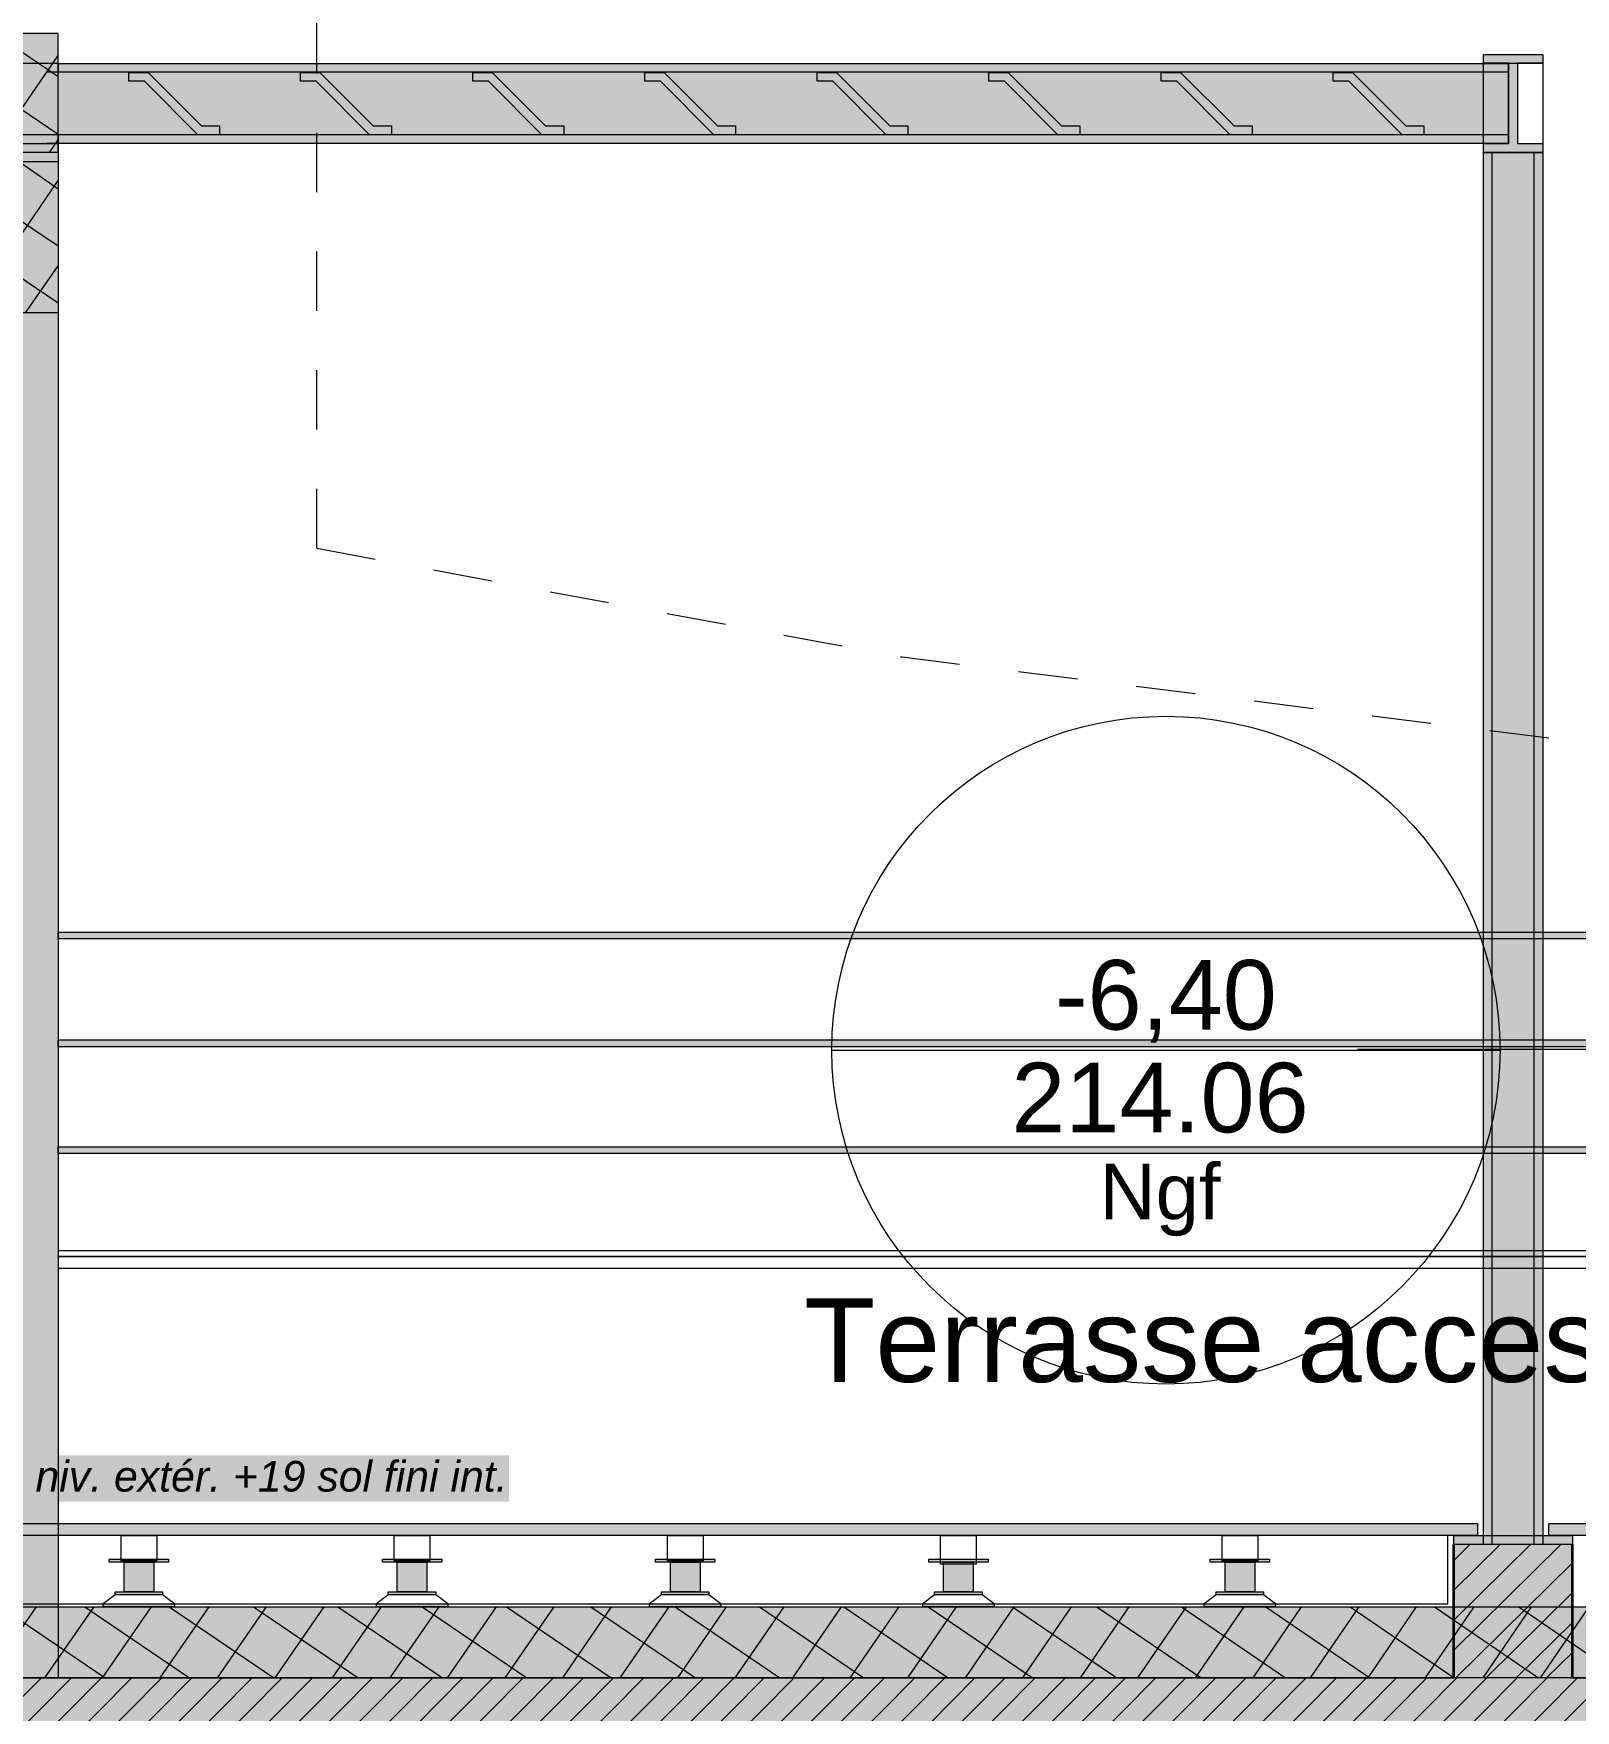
# Model space of a CAD drawing. Header units: metres. Extents: x 1838950 to 1842843, y 5171318 to 5174224.
# Drawn here: x 1841012.873 to 1841015.47, y 5171434.847 to 5171437.672 of the extents above; entities that cross this region are included whole.
import ezdxf

# ---------------------------------------------------------------- set-up
doc = ezdxf.new("R2010")
doc.units = ezdxf.units.M
doc.header["$LTSCALE"] = 0.0254
doc.linetypes.add('VW-01', pattern=[0.41656, 0.20828, -0.20828])
doc.linetypes.add('VW-02', pattern=[0.69435, 0.48607, -0.20828])
for name, color, linetype, lineweight in [('00 CHAZAL INVISIBLE ARCHI', 7, 'Continuous', 5), ('B BATI-murs', 7, 'Continuous', 35), ('B GÈnÈral_Hatch', 7, 'Continuous', 5), ('B Général', 7, 'Continuous', 5), ('C ANNOTATIONS-niveaux', 7, 'Continuous', 5), ('C ANNOTATIONS-prestations', 7, 'Continuous', 5), ('C ANNOTATIONS-prestations_Hatch', 7, 'Continuous', 5), ('C ANNOTATIONS-texte', 7, 'Continuous', 5), ('GÈnÈral_Hatch', 7, 'Continuous', 5), ('Général', 7, 'Continuous', 5)]:
    doc.layers.add(name, color=color, linetype=linetype, lineweight=lineweight)
doc.styles.add('Arial', font='arial.ttf')
doc.styles.add('Arial (italic)', font='')
doc.styles.get('Arial (italic)').set_extended_font_data('Arial', italic=True)
pattern_1 = [(145.7235947438835, (388.1691140702418, 220.8695760480229), (-0.04505486471661582, -0.06610642302656715), []), (-124.2764052561165, (388.1691140702418, 220.8695760480229), (-0.06610642302656715, 0.04505486471661577), [])]
pattern_2 = [(45, (0, 0), (0.02425347222222122, -0.02645833333333338), [])]

# ---------------------------------------------------------------- blocks, each defined once
blk = doc.blocks.new('Alti BAT B TERRASSE R-2-4')
at = {"layer": 'C ANNOTATIONS-niveaux', "color": 7, "linetype": 'Continuous', "lineweight": 5}
blk.add_line((-0.5525000000055846, -0.001587500055156284), (0.5724999999944155, -0.00158749994284608), dxfattribs=at)
blk.add_circle((0.009999999994415474, -0.00158749999900499), 0.5624999999999999, dxfattribs=at)
at = {"layer": 'C ANNOTATIONS-niveaux', "color": 7, "attachment_point": 2, "rotation": 5.719209817114066e-09, "line_spacing_factor": 0.9010090477581785, "style": 'Arial'}
for s, insert, char_height in [('-6,40', (0.009999999979259395, 0.1502470032364786), 0.1172221926294192), ('214.06', (2.246731216183623e-12, -0.02279049676452102), 0.1172221926294192), ('Ngf', (1.922970960058272e-11, -0.1929279529671725), 0.09377775410353535)]:
    blk.add_mtext(s, dxfattribs=dict(at, insert=insert, char_height=char_height))
blk = doc.blocks.new('PF 208 Coupe-5')
at = {"layer": 'B GÈnÈral_Hatch', "linetype": 'Continuous', "lineweight": 0, "true_color": 0xffffff}
for points in [[(-1.167011414587666, 0.1699720030207545), (-0.8970114145523339, 0.1699720030205848), (-0.8970114145523339, 0.07997200302058488), (-1.067011414587666, 0.07997200302075454), (-1.067011414587666, 0.08997200305436946), (-1.167011414587666, 0.08997200305436945), (-1.167011414587666, 0.1699720030207545)], [(-1.151972003113283, 0.1699720031568896), (1.402984456645837, 0.1699720030701835), (1.402984456645837, -0.05002799692981654), (1.302984456645837, -0.1100279969298165), (1.262972003063728, -0.1100279969298165), (1.262972003052514, -0.1100279969298165), (-1.151972003113283, -0.1100279969303256), (-1.151972003113283, 0.1699720031568896)], [(-1.167011414587666, -0.07002799694563054), (-1.067011414587666, -0.07002799694563054), (-1.067011414587666, 0.08997200305436945), (-1.167011414587666, 0.08997200305436945), (-1.167011414587666, -0.07002799694563054)], [(1.402984456645837, -0.1100279969145822), (1.402984456645837, -0.01002799691458222), (1.402984456645837, -0.01002799691458222), (1.402984456645837, -0.01002799691458222), (1.182984456645837, -0.07002799691458222), (1.182984456645837, -0.1100279969145822), (1.402984456645837, -0.1100279969145822)], [(-1.167011414587666, -0.1500279969145822), (-1.167011414587666, -0.07002799691458222), (-1.107011414587666, -0.07002799691458222), (-1.107011414587666, -0.1500279969145822), (-1.167011414587666, -0.1500279969145822)], [(1.122984456645837, -0.1960279969303256), (1.122984456645837, -0.110027996929844), (1.137984456645837, -0.110027996929844), (1.144776549241985, -0.07002799693032558), (1.182984456645837, -0.07002799693032558), (1.182984456645837, -0.1960279969303256), (1.122984456645837, -0.1960279969303256)], [(-0.9880279969362719, -0.1100279969303256), (-0.9186845153955917, -0.1100279969303256), (-0.9186845153955917, -0.1700269425973637), (-0.9880279969362719, -0.1700269425973637), (-0.9880279969362719, -0.1100279969303256)], [(-0.8842991670755849, -0.1510279969303255), (-0.8842991670755849, -0.1260279969303255), (-0.9530698637155994, -0.1260279969303255), (-0.9530698637155994, -0.1960279969303255), (-0.8842991670755849, -0.1960279969303255), (-0.8842991670755849, -0.1710279969303256), (-0.904045315661858, -0.1710279969303256), (-0.904045315661858, -0.1510279969303255), (-0.8842991670755849, -0.1510279969303255)], [(1.088599108325829, -0.1510279969303255), (1.088599108325829, -0.1260279969303255), (1.157369804965844, -0.1260279969303255), (1.157369804965844, -0.1960279969303255), (1.088599108325829, -0.1960279969303255), (1.088599108325829, -0.1710279969303256), (1.108345256912103, -0.1710279969303256), (1.108345256912103, -0.1510279969303255), (1.088599108325829, -0.1510279969303255)], [(-1.167011414587666, -0.1700279969037847), (-1.167011414587666, -0.1500279968835339), (-1.107011414587666, -0.1500279968835339), (-1.107011414587666, -0.1700279969037847), (-1.167011414587666, -0.1700279969037847)]]:
    blk.add_hatch(color=7, dxfattribs=at).paths.add_polyline_path(points)
at = {"layer": 'B GÈnÈral_Hatch', "linetype": 'Continuous', "lineweight": 5, "true_color": 0x808080}
h = blk.add_hatch(dxfattribs=at)
h.set_pattern_fill('02_ISOLANT', color=8, style=0, pattern_type=2)
h.set_pattern_definition(pattern_1)
h.paths.add_polyline_path([(-1.167011414587666, 0.1699720030207545), (-0.8970114145523339, 0.1699720030205848), (-0.8970114145523339, 0.07997200302058487), (-1.067011414587666, 0.07997200302075454), (-1.067011414587666, 0.08997200305436946), (-1.167011414587666, 0.08997200305436945)])
at = {"layer": 'B GÈnÈral_Hatch', "linetype": 'Continuous', "lineweight": 5}
h = blk.add_hatch(dxfattribs=at)
h.set_pattern_fill('50_BETON', style=0, pattern_type=2)
h.set_pattern_definition(pattern_2)
h.paths.add_polyline_path([(-1.167011414587666, -0.07002799694563054), (-1.067011414587666, -0.07002799694563054), (-1.067011414587666, 0.08997200305436945), (-1.167011414587666, 0.08997200305436945)])
at = {"layer": 'B Général', "linetype": 'Continuous', "lineweight": 0}
blk.add_hatch(color=7, dxfattribs=at).paths.add_polyline_path([(-0.8970114145523339, 0.08997200305419979), (-0.8980114145523339, 0.08997200305419979), (-0.8980114145523339, 0.0759720030541998), (-1.066011414587666, 0.07597200305436946), (-1.066011414587666, 0.09097200305436945), (-1.167011414587666, 0.09097200305436945), (-1.167011414587666, 0.08997200305436945), (-1.067011414587666, 0.08997200305436946), (-1.067011414587666, 0.07497200305436946), (-0.8970114145523339, 0.07497200305419979)])
at = {"layer": 'B Général', "linetype": 'Continuous', "lineweight": 5}
h = blk.add_hatch(dxfattribs=at)
h.set_pattern_fill('50_BETON', style=0, pattern_type=2)
h.set_pattern_definition(pattern_2)
h.paths.add_polyline_path([(1.402984456645837, -0.1100279969145822), (1.402984456645837, -0.01002799691458222), (1.182984456645837, -0.07002799691458222), (1.182984456645837, -0.1100279969145822)])
at = {"layer": 'B Général', "linetype": 'Continuous', "lineweight": 5, "true_color": 0x808080}
h = blk.add_hatch(dxfattribs=at)
h.set_pattern_fill('02_ISOLANT', color=8, style=0, pattern_type=2)
h.set_pattern_definition(pattern_1)
h.paths.add_polyline_path([(-1.167011414587666, -0.1500279969145822), (-1.167011414587666, -0.07002799691458222), (-1.107011414587666, -0.07002799691458222), (-1.107011414587666, -0.1500279969145822)])
at = {"layer": 'B Général', "linetype": 'Continuous', "lineweight": 0, "true_color": 0xeeeeee}
for points in [[(-0.9040453156618578, -0.1510279969303256), (1.123345256912103, -0.1510279969303256), (1.123345256912103, -0.1560279969303256), (-0.9040453156618578, -0.1560279969303256)], [(-0.9040453156618578, -0.1710279969303256), (1.123345256912103, -0.1710279969303256), (1.123345256912103, -0.1660279969303256), (-0.9040453156618578, -0.1660279969303256)]]:
    blk.add_hatch(color=7, dxfattribs=at).paths.add_polyline_path(points)
at = {"layer": 'GÈnÈral_Hatch', "linetype": 'Continuous', "lineweight": 0, "true_color": 0xffffff}
blk.add_hatch(color=7, dxfattribs=at).paths.add_polyline_path([(1.182984456645837, -0.1100279969145822), (1.402984456645837, -0.1100279969145822), (1.402984456645837, -0.1760279969303256), (1.182984456645837, -0.1760279969303256), (1.182984456645837, -0.1100279969145822)])
at = {"layer": 'Général', "linetype": 'Continuous', "lineweight": 5, "true_color": 0x808080}
h = blk.add_hatch(dxfattribs=at)
h.set_pattern_fill('02_ISOLANT', color=8, style=0, pattern_type=2)
h.set_pattern_definition(pattern_1)
h.paths.add_polyline_path([(1.182984456645837, -0.1100279969145822), (1.402984456645837, -0.1100279969145822), (1.402984456645837, -0.1760279969303256), (1.182984456645837, -0.1760279969303256)])
at = {"layer": 'B Général', "color": 7, "linetype": 'VW-02', "lineweight": 5}
for p, q in [((-0.994511414587666, -0.01752694259664257), (-0.974511414587666, -0.01752694259664257)), ((-0.984511414587666, -0.00752694259664257), (-0.984511414587666, -0.02752694259664257))]:
    blk.add_line(p, q, dxfattribs=at)
at = {"layer": 'B Général', "color": 7, "linetype": 'Continuous', "lineweight": 5}
for p, q in [((-1.107011414587666, -0.0700279969084704), (-1.107011414587666, -0.1700279968997102)), ((0.9263573461385267, -0.1100279969303256), (-1.018684515395592, -0.1100279969303256)), ((-0.9854702825789436, -0.09491796550125667), (-0.6185189920345738, -0.09491796550125667))]:
    blk.add_line(p, q, dxfattribs=at)
at = {"layer": 'B Général', "color": 251, "linetype": 'Continuous', "lineweight": 5, "true_color": 0x5b5b5b}
for p, q in [((-0.9020114145708449, -0.09002694259664258), (0.9919720031085856, -0.0900269448551376)), ((-0.902011414587666, -0.1000269425966426), (0.9919720030917645, -0.1000269448551376))]:
    blk.add_line(p, q, dxfattribs=at)
at = {"layer": 'B Général', "color": 7, "linetype": 'Continuous', "lineweight": 5, "flags": 128}
for points in [[(-1.167011414587666, 0.1699720030207545), (-0.8970114145523339, 0.1699720030205848), (-0.8970114145523339, 0.07997200302058487), (-1.067011414587666, 0.07997200302075454), (-1.067011414587666, 0.08997200305436946), (-1.167011414587666, 0.08997200305436945)], [(-1.167011414587666, -0.07002799694563054), (-1.067011414587666, -0.07002799694563054), (-1.067011414587666, 0.08997200305436945), (-1.167011414587666, 0.08997200305436945)]]:
    blk.add_lwpolyline(points, dxfattribs=at)
for points in [[(-1.151972003113283, 0.1699720031568895), (1.402984456645837, 0.1699720030701835), (1.402984456645837, -0.05002799692981654), (1.302984456645837, -0.1100279969298165), (1.262972003063728, -0.1100279969298165), (1.262972003052514, -0.1100279969298165), (-1.151972003113283, -0.1100279969303256)], [(-0.8970114145523339, 0.08997200305419979), (-0.8980114145523339, 0.08997200305419979), (-0.8980114145523339, 0.0759720030541998), (-1.066011414587666, 0.07597200305436946), (-1.066011414587666, 0.09097200305436945), (-1.167011414587666, 0.09097200305436945), (-1.167011414587666, 0.08997200305436945), (-1.067011414587666, 0.08997200305436946), (-1.067011414587666, 0.07497200305436946), (-0.8970114145523339, 0.07497200305419979), (-0.8970114145523339, 0.08997200305419979)], [(-1.067011414587666, -0.1000269425966426), (-1.067011414587666, 0.06997305740335742), (-0.897011414587666, 0.06997305740335742), (-0.897011414587666, -0.1000269425966426)], [(1.402984456645837, -0.1100279969145822), (1.402984456645837, -0.01002799691458222), (1.402984456645837, -0.01002799691458222), (1.402984456645837, -0.01002799691458222), (1.182984456645837, -0.07002799691458222), (1.182984456645837, -0.1100279969145822)], [(-1.167011414587666, -0.1500279969145822), (-1.167011414587666, -0.07002799691458222), (-1.107011414587666, -0.07002799691458222), (-1.107011414587666, -0.1500279969145822)], [(-1.107011414587666, -0.1100279969145822), (-1.107011414587666, -0.07002799694563054), (-1.067011414587666, -0.07002799694563054), (-1.067011414587666, -0.1100279969145822)], [(-0.9530698637155992, -0.1260279969303256), (1.166469804965844, -0.1260279969303256), (1.166469804965844, -0.1960279969303256), (-0.9530698637155992, -0.1960279969303256)], [(-1.167011414587666, -0.1700279969037847), (-1.167011414587666, -0.1500279968835339), (-1.107011414587666, -0.1500279968835339), (-1.107011414587666, -0.1700279969037847)]]:
    blk.add_lwpolyline(points, close=True, dxfattribs=at)
at = {"layer": 'B Général', "lineweight": 5, "flags": 128}
for points in [[(1.122984456645837, -0.1960279969303256), (1.122984456645837, -0.110027996929844), (1.137984456645837, -0.110027996929844), (1.144776549241985, -0.07002799693032558), (1.182984456645837, -0.07002799693032558), (1.182984456645837, -0.1960279969303256)], [(-0.9880279969362719, -0.1100279969303256), (-0.9186845153955919, -0.1100279969303256), (-0.9186845153955919, -0.1700269425973637), (-0.9880279969362719, -0.1700269425973637)], [(-0.8842991670755846, -0.1510279969303256), (-0.8842991670755846, -0.1260279969303256), (-0.9530698637155992, -0.1260279969303256), (-0.9530698637155992, -0.1960279969303256), (-0.8842991670755846, -0.1960279969303256), (-0.8842991670755846, -0.1710279969303256), (-0.9040453156618578, -0.1710279969303256), (-0.9040453156618578, -0.1510279969303256)], [(1.08859910832583, -0.1510279969303256), (1.08859910832583, -0.1260279969303256), (1.157369804965844, -0.1260279969303256), (1.157369804965844, -0.1960279969303256), (1.08859910832583, -0.1960279969303256), (1.08859910832583, -0.1710279969303256), (1.108345256912103, -0.1710279969303256), (1.108345256912103, -0.1510279969303256)], [(-0.9040453156618578, -0.1510279969303256), (1.123345256912103, -0.1510279969303256), (1.123345256912103, -0.1560279969303256), (-0.9040453156618578, -0.1560279969303256)], [(-0.9040453156618578, -0.1710279969303256), (1.123345256912103, -0.1710279969303256), (1.123345256912103, -0.1660279969303256), (-0.9040453156618578, -0.1660279969303256)]]:
    blk.add_lwpolyline(points, close=True, dxfattribs=at)
at = {"layer": 'B Général', "linetype": 'Continuous', "lineweight": 5, "flags": 128}
blk.add_lwpolyline([(-0.9019720031993266, -0.1700269426102832), (-1.107011414587666, -0.1700269425865472), (-1.107011414501622, -0.1100279969145822), (-0.9019720031132828, -0.1100279969383182)], close=True, dxfattribs=at)
at = {"layer": 'B Général', "linetype": 'Continuous', "lineweight": 5}
blk.add_open_spline([(-1.052290049920852, -0.05587076405145497), (-1.042015801995396, -0.0738838500302383), (-1.006207196599994, -0.09480918222059231), (-0.9647333685578935, -0.09502674878192097), (-0.9287071965999938, -0.0744782529298622), (-0.9077818644088058, -0.03866964753360371), (-0.9075642978463082, 0.002804180508829646), (-0.9281127936971985, 0.03883035246641679), (-0.9639213990926231, 0.05975568465676059), (-1.00539522713468, 0.059973251218079), (-1.041421399092601, 0.03942475536602018), (-1.062346731283832, 0.003616149969761707), (-1.062564297846308, -0.03785767807267165), (-1.052290049920852, -0.05587076405145497)], degree=2, dxfattribs=at)
at = {"layer": 'B Général', "color": 7, "linetype": 'Continuous', "lineweight": 5}
blk.add_solid([(-0.6685159402767613, -0.08152132359574188), (-0.6185189920345738, -0.09491796550125667), (-0.6685159402767613, -0.1083146074067715)], dxfattribs=at)
at = {"layer": 'Général', "color": 7, "linetype": 'Continuous', "lineweight": 5}
for p, q in [((1.181905651439199, -0.05473173811149429), (1.181905651439199, -0.0502317381114943)), ((1.182984456645837, -0.1760279969303256), (1.402984456645837, -0.1760279969303256)), ((1.182984456645837, -0.1960279969303256), (1.402984456645837, -0.1960279969303256))]:
    blk.add_line(p, q, dxfattribs=at)
at = {"layer": 'Général', "color": 7, "linetype": 'Continuous', "lineweight": 5, "flags": 128}
for points in [[(1.163415036892481, -0.07002799692959066), (1.166905651439199, -0.0502317381114943), (1.181905651439199, -0.0502317381114943), (1.178155651439199, -0.0502317381114943)], [(1.167984456645837, -0.07002799693032558), (1.170681599779497, -0.05473173811149431), (1.181905651439199, -0.05473173811149429)]]:
    blk.add_lwpolyline(points, dxfattribs=at)
blk.add_lwpolyline([(1.182984456645837, -0.1100279969145822), (1.402984456645837, -0.1100279969145822), (1.402984456645837, -0.1760279969303256), (1.182984456645837, -0.1760279969303256)], close=True, dxfattribs=at)
blk = doc.blocks.new('Groupe-383-1-4')
at = {"layer": 'B BATI-murs', "linetype": 'Continuous', "lineweight": 0}
for points in [[(110.0598591149485, -56.90368397155749), (110.1598591149485, -56.90368397155749), (110.1598591149485, -56.90868397155749), (110.0598591149485, -56.90868397155749)], [(110.0848591149485, -56.90868397155749), (110.1348591149485, -56.90868397155749), (110.1348591149485, -56.95868397155749), (110.0848591149485, -56.95868397155749)], [(110.0498591149485, -56.97868397155749), (110.1698591149485, -56.97868397155749), (110.1698591149485, -56.98368397155749), (110.0498591149485, -56.98368397155749)], [(110.0698591149485, -56.95868397155749), (110.1498591149485, -56.95868397155749), (110.1498591149485, -56.96368397155749), (110.0698591149485, -56.96368397155749)]]:
    blk.add_hatch(color=7, dxfattribs=at).paths.add_polyline_path(points)
at = {"layer": 'B BATI-murs', "color": 7, "linetype": 'Continuous', "lineweight": 13}
for p, q in [((110.0698591149485, -56.96368397155749), (110.0498591149485, -56.97868397155749)), ((110.1698591149485, -56.97868397155749), (110.1498591149485, -56.96368397155749))]:
    blk.add_line(p, q, dxfattribs=at)
at = {"layer": 'B BATI-murs', "color": 7, "linetype": 'Continuous', "lineweight": 13, "flags": 128}
for points in [[(110.0598591149485, -56.90368397155749), (110.1598591149485, -56.90368397155749), (110.1598591149485, -56.90868397155749), (110.0598591149485, -56.90868397155749)], [(110.0848591149485, -56.90868397155749), (110.1348591149485, -56.90868397155749), (110.1348591149485, -56.95868397155749), (110.0848591149485, -56.95868397155749)], [(110.0498591149485, -56.97868397155749), (110.1698591149485, -56.97868397155749), (110.1698591149485, -56.98368397155749), (110.0498591149485, -56.98368397155749)], [(110.0698591149485, -56.95868397155749), (110.1498591149485, -56.95868397155749), (110.1498591149485, -56.96368397155749), (110.0698591149485, -56.96368397155749)]]:
    blk.add_lwpolyline(points, close=True, dxfattribs=at)
blk = doc.blocks.new('Groupe-384-1-4')
at = {"layer": 'B BATI-murs', "linetype": 'Continuous', "lineweight": 0}
for points in [[(108.6798591149485, -56.90368397155749), (108.7798591149485, -56.90368397155749), (108.7798591149485, -56.90868397155749), (108.6798591149485, -56.90868397155749)], [(108.7048591149485, -56.90868397155749), (108.7548591149485, -56.90868397155749), (108.7548591149485, -56.95868397155749), (108.7048591149485, -56.95868397155749)], [(108.6698591149485, -56.97868397155749), (108.7898591149485, -56.97868397155749), (108.7898591149485, -56.98368397155749), (108.6698591149485, -56.98368397155749)], [(108.6898591149485, -56.95868397155749), (108.7698591149485, -56.95868397155749), (108.7698591149485, -56.96368397155749), (108.6898591149485, -56.96368397155749)]]:
    blk.add_hatch(color=7, dxfattribs=at).paths.add_polyline_path(points)
at = {"layer": 'B BATI-murs', "color": 7, "linetype": 'Continuous', "lineweight": 13}
for p, q in [((108.6898591149485, -56.96368397155749), (108.6698591149485, -56.97868397155749)), ((108.7898591149485, -56.97868397155749), (108.7698591149485, -56.96368397155749))]:
    blk.add_line(p, q, dxfattribs=at)
at = {"layer": 'B BATI-murs', "color": 7, "linetype": 'Continuous', "lineweight": 13, "flags": 128}
for points in [[(108.6798591149485, -56.90368397155749), (108.7798591149485, -56.90368397155749), (108.7798591149485, -56.90868397155749), (108.6798591149485, -56.90868397155749)], [(108.7048591149485, -56.90868397155749), (108.7548591149485, -56.90868397155749), (108.7548591149485, -56.95868397155749), (108.7048591149485, -56.95868397155749)], [(108.6698591149485, -56.97868397155749), (108.7898591149485, -56.97868397155749), (108.7898591149485, -56.98368397155749), (108.6698591149485, -56.98368397155749)], [(108.6898591149485, -56.95868397155749), (108.7698591149485, -56.95868397155749), (108.7698591149485, -56.96368397155749), (108.6898591149485, -56.96368397155749)]]:
    blk.add_lwpolyline(points, close=True, dxfattribs=at)
blk = doc.blocks.new('Groupe-385-1-4')
at = {"layer": 'B BATI-murs', "linetype": 'Continuous', "lineweight": 0}
for points in [[(109.1398591149485, -56.90368397155749), (109.2398591149485, -56.90368397155749), (109.2398591149485, -56.90868397155749), (109.1398591149485, -56.90868397155749)], [(109.1648591149485, -56.90868397155749), (109.2148591149485, -56.90868397155749), (109.2148591149485, -56.95868397155749), (109.1648591149485, -56.95868397155749)], [(109.1298591149485, -56.97868397155749), (109.2498591149484, -56.97868397155749), (109.2498591149484, -56.98368397155749), (109.1298591149485, -56.98368397155749)], [(109.1498591149485, -56.95868397155749), (109.2298591149485, -56.95868397155749), (109.2298591149485, -56.96368397155749), (109.1498591149485, -56.96368397155749)]]:
    blk.add_hatch(color=7, dxfattribs=at).paths.add_polyline_path(points)
at = {"layer": 'B BATI-murs', "color": 7, "linetype": 'Continuous', "lineweight": 13}
for p, q in [((109.1498591149485, -56.96368397155749), (109.1298591149485, -56.97868397155749)), ((109.2498591149484, -56.97868397155749), (109.2298591149485, -56.96368397155749))]:
    blk.add_line(p, q, dxfattribs=at)
at = {"layer": 'B BATI-murs', "color": 7, "linetype": 'Continuous', "lineweight": 13, "flags": 128}
for points in [[(109.1398591149485, -56.90368397155749), (109.2398591149485, -56.90368397155749), (109.2398591149485, -56.90868397155749), (109.1398591149485, -56.90868397155749)], [(109.1648591149485, -56.90868397155749), (109.2148591149485, -56.90868397155749), (109.2148591149485, -56.95868397155749), (109.1648591149485, -56.95868397155749)], [(109.1298591149485, -56.97868397155749), (109.2498591149484, -56.97868397155749), (109.2498591149484, -56.98368397155749), (109.1298591149485, -56.98368397155749)], [(109.1498591149485, -56.95868397155749), (109.2298591149485, -56.95868397155749), (109.2298591149485, -56.96368397155749), (109.1498591149485, -56.96368397155749)]]:
    blk.add_lwpolyline(points, close=True, dxfattribs=at)
blk = doc.blocks.new('Groupe-386-1-4')
at = {"layer": 'B BATI-murs', "linetype": 'Continuous', "lineweight": 0}
for points in [[(109.5998591149485, -56.90368397155749), (109.6998591149485, -56.90368397155749), (109.6998591149485, -56.90868397155749), (109.5998591149485, -56.90868397155749)], [(109.6248591149484, -56.90868397155749), (109.6748591149485, -56.90868397155749), (109.6748591149485, -56.95868397155749), (109.6248591149484, -56.95868397155749)], [(109.5898591149485, -56.97868397155749), (109.7098591149485, -56.97868397155749), (109.7098591149485, -56.98368397155749), (109.5898591149485, -56.98368397155749)], [(109.6098591149485, -56.95868397155749), (109.6898591149485, -56.95868397155749), (109.6898591149485, -56.96368397155749), (109.6098591149485, -56.96368397155749)]]:
    blk.add_hatch(color=7, dxfattribs=at).paths.add_polyline_path(points)
at = {"layer": 'B BATI-murs', "color": 7, "linetype": 'Continuous', "lineweight": 13}
for p, q in [((109.6098591149485, -56.96368397155749), (109.5898591149485, -56.97868397155749)), ((109.7098591149485, -56.97868397155749), (109.6898591149485, -56.96368397155749))]:
    blk.add_line(p, q, dxfattribs=at)
at = {"layer": 'B BATI-murs', "color": 7, "linetype": 'Continuous', "lineweight": 13, "flags": 128}
for points in [[(109.5998591149485, -56.90368397155749), (109.6998591149485, -56.90368397155749), (109.6998591149485, -56.90868397155749), (109.5998591149485, -56.90868397155749)], [(109.6248591149484, -56.90868397155749), (109.6748591149485, -56.90868397155749), (109.6748591149485, -56.95868397155749), (109.6248591149484, -56.95868397155749)], [(109.5898591149485, -56.97868397155749), (109.7098591149485, -56.97868397155749), (109.7098591149485, -56.98368397155749), (109.5898591149485, -56.98368397155749)], [(109.6098591149485, -56.95868397155749), (109.6898591149485, -56.95868397155749), (109.6898591149485, -56.96368397155749), (109.6098591149485, -56.96368397155749)]]:
    blk.add_lwpolyline(points, close=True, dxfattribs=at)
blk = doc.blocks.new('Groupe-388-1-4')
at = {"layer": 'B BATI-murs', "linetype": 'Continuous', "lineweight": 0}
for points in [[(110.5338642534882, -56.90368397155749), (110.6338642534883, -56.90368397155749), (110.6338642534883, -56.90868397155749), (110.5338642534882, -56.90868397155749)], [(110.5588642534883, -56.90868397155749), (110.6088642534882, -56.90868397155749), (110.6088642534882, -56.95868397155749), (110.5588642534883, -56.95868397155749)], [(110.5238642534883, -56.97868397155749), (110.6438642534882, -56.97868397155749), (110.6438642534882, -56.98368397155749), (110.5238642534883, -56.98368397155749)], [(110.5438642534883, -56.95868397155749), (110.6238642534883, -56.95868397155749), (110.6238642534883, -56.96368397155749), (110.5438642534883, -56.96368397155749)]]:
    blk.add_hatch(color=7, dxfattribs=at).paths.add_polyline_path(points)
at = {"layer": 'B BATI-murs', "color": 7, "linetype": 'Continuous', "lineweight": 13}
for p, q in [((110.5438642534883, -56.96368397155749), (110.5238642534883, -56.97868397155749)), ((110.6438642534882, -56.97868397155749), (110.6238642534883, -56.96368397155749))]:
    blk.add_line(p, q, dxfattribs=at)
at = {"layer": 'B BATI-murs', "color": 7, "linetype": 'Continuous', "lineweight": 13, "flags": 128}
for points in [[(110.5338642534882, -56.90368397155749), (110.6338642534883, -56.90368397155749), (110.6338642534883, -56.90868397155749), (110.5338642534882, -56.90868397155749)], [(110.5588642534883, -56.90868397155749), (110.6088642534882, -56.90868397155749), (110.6088642534882, -56.95868397155749), (110.5588642534883, -56.95868397155749)], [(110.5238642534883, -56.97868397155749), (110.6438642534882, -56.97868397155749), (110.6438642534882, -56.98368397155749), (110.5238642534883, -56.98368397155749)], [(110.5438642534883, -56.95868397155749), (110.6238642534883, -56.95868397155749), (110.6238642534883, -56.96368397155749), (110.5438642534883, -56.96368397155749)]]:
    blk.add_lwpolyline(points, close=True, dxfattribs=at)
blk = doc.blocks.new('Groupe-393-1-4')
at = {"layer": 'B GÈnÈral_Hatch', "linetype": 'Continuous', "lineweight": 0, "true_color": 0xffffff}
blk.add_hatch(color=7, dxfattribs=at).paths.add_polyline_path([(108.3797588834843, -56.98368290739392), (113.6438766641476, -56.98368290739392), (113.6438766641476, -57.10368290739393), (108.3797588834843, -57.10368290739393), (108.3797588834843, -56.98368290739392)])
at = {"layer": 'B Général', "linetype": 'Continuous', "lineweight": 5, "true_color": 0x808080}
h = blk.add_hatch(dxfattribs=at)
h.set_pattern_fill('02_ISOLANT', color=8, style=0, pattern_type=2)
h.set_pattern_definition(pattern_1)
h.paths.add_polyline_path([(108.3797588834843, -56.98368290739394), (113.6438766641476, -56.98368290739394), (113.6438766641476, -57.10368290739395), (108.3797588834843, -57.10368290739395)])
at = {"layer": 'C ANNOTATIONS-prestations_Hatch', "linetype": 'Continuous', "lineweight": 0, "true_color": 0xffffff}
blk.add_hatch(color=7, dxfattribs=at).paths.add_polyline_path([(108.555860660867, -56.8063964918976), (109.3528781859041, -56.8063964918976), (109.3528781859041, -56.72878538078649), (108.555860660867, -56.72878538078649), (108.555860660867, -56.8063964918976)])
at = {"layer": 'GÈnÈral_Hatch', "linetype": 'Continuous', "lineweight": 0, "true_color": 0xffffff}
for points in [[(108.3736449254536, -56.84368703616044), (110.9838486666353, -56.84368703616044), (110.9838486666353, -56.86368703616044), (108.3736449254536, -56.86368703616044), (108.3736449254536, -56.84368703616044)], [(111.1038590371227, -56.84368703616042), (113.6103590371227, -56.84368703616042), (113.6103590371227, -56.86368703616044), (111.1038590371227, -56.86368703616044), (111.1038590371227, -56.84368703616042)]]:
    blk.add_hatch(color=7, dxfattribs=at).paths.add_polyline_path(points)
at = {"layer": 'B Général', "color": 150, "lineweight": 18, "true_color": 0x007fff, "flags": 128}
blk.add_lwpolyline([(108.3576687719686, -56.88368290770997), (108.3835778627974, -56.97868290739395), (110.9338642534862, -56.97868290739395), (110.9338642534862, -56.86368703616044)], dxfattribs=at)
at = {"layer": 'B Général', "color": 7, "linetype": 'Continuous', "lineweight": 5, "flags": 128}
blk.add_lwpolyline([(108.3797588834843, -56.98368290739394), (113.6438766641476, -56.98368290739394), (113.6438766641476, -57.10368290739395), (108.3797588834843, -57.10368290739395)], close=True, dxfattribs=at)
at = {"layer": 'Général', "color": 7, "linetype": 'Continuous', "lineweight": 5, "flags": 128}
for points in [[(108.3736449254536, -56.84368703616044), (110.9838486666353, -56.84368703616044), (110.9838486666353, -56.86368703616044), (108.3736449254536, -56.86368703616044)], [(108.6998591149485, -56.86368397155749), (108.7598591149485, -56.86368397155749), (108.7598591149485, -56.90628332429462), (108.6998591149485, -56.90628332429462)], [(109.1598591149485, -56.86368397155749), (109.2198591149485, -56.86368397155749), (109.2198591149485, -56.90628332429462), (109.1598591149485, -56.90628332429462)], [(109.6198591149485, -56.86368397155749), (109.6798591149485, -56.86368397155749), (109.6798591149485, -56.90628332429462), (109.6198591149485, -56.90628332429462)], [(110.0798591149485, -56.86368397155749), (110.1398591149485, -56.86368397155749), (110.1398591149485, -56.9119632212266), (110.0798591149485, -56.9119632212266)], [(110.5538642534883, -56.86368397155749), (110.6138642534883, -56.86368397155749), (110.6138642534883, -56.90628332429462), (110.5538642534883, -56.90628332429462)], [(111.1038590371227, -56.84368703616044), (113.6103590371227, -56.84368703616044), (113.6103590371227, -56.86368703616044), (111.1038590371227, -56.86368703616044)]]:
    blk.add_lwpolyline(points, close=True, dxfattribs=at)
at = {"layer": 'Général', "color": 7}
for name in ['Groupe-384-1-4', 'Groupe-385-1-4', 'Groupe-386-1-4', 'Groupe-383-1-4', 'Groupe-388-1-4']:
    blk.add_blockref(name, (0, 0), dxfattribs=at)
at = {"layer": 'C ANNOTATIONS-prestations', "color": 7, "insert": (108.5558606608669, -56.73802297714065), "char_height": 0.05157776475694445, "attachment_point": 1, "line_spacing_factor": 0.9010090477581786, "style": 'Arial (italic)'}
blk.add_mtext('niv. extér. +19 sol fini int.', dxfattribs=at)
blk = doc.blocks.new('Groupe-394-1-4')
at = {"layer": 'B Général', "linetype": 'Continuous', "lineweight": 0, "true_color": 0x808080}
for points in [[(108.5938766635651, -54.51868290738835), (108.5938766635651, -54.53368290738835), (108.5138486665859, -54.53368290738835), (108.5138486665859, -54.51868290738835), (108.5138766635651, -54.51868290738835), (108.5138766635651, -54.36867382506126), (108.5288766635651, -54.36867382506126), (108.5288766635651, -54.51868290738835)], [(111.0938642534862, -54.51854472037508), (111.0938642534862, -54.53354472037508), (110.9938469556207, -54.53354472037508), (110.9938469556207, -54.51854472037508), (111.0363313867567, -54.51854472037508), (111.0363469553013, -54.38354483445162), (110.9938469556339, -54.38354483445162), (110.9938469556339, -54.36854483445162), (111.0938642534995, -54.36854483445162), (111.0938642534995, -54.38354483445162), (111.0513469553013, -54.38354483445162), (111.0513313867567, -54.51854472037508)]]:
    blk.add_hatch(color=8, dxfattribs=at).paths.add_polyline_path(points)
at = {"layer": 'B Général', "linetype": 'Continuous', "lineweight": 0, "true_color": 0xaaaaaa}
for points in [[(108.5938766635651, -54.38367382506125), (111.0363313867567, -54.38367382506125), (111.0363313867567, -54.51854472037508), (108.5938766635651, -54.51854472037508)], [(110.9938625241521, -54.53354472037508), (111.0938642534862, -54.53354472037508), (111.0938642534862, -56.87868290739394), (110.9938625241521, -56.87868290739394)], [(110.9438642534862, -56.86368703616044), (111.1438642534862, -56.86368703616044), (111.1438642534862, -56.87868290739395), (110.9438642534862, -56.87868290739395)]]:
    blk.add_hatch(color=253, dxfattribs=at).paths.add_polyline_path(points)
at = {"layer": 'B Général', "linetype": 'Continuous', "lineweight": 0, "true_color": 0xbfbfbf}
for points in [[(108.8658358318638, -54.50374696781516), (108.8290445754658, -54.50374696781516), (108.7391028272391, -54.41380521955055), (108.7128858867765, -54.41380521955055), (108.7128858867765, -54.39880521955055), (108.7453160306395, -54.39880521955055), (108.835257778896, -54.48874696781516), (108.8658358318638, -54.48874696781516)], [(109.1551791440975, -54.50374696781516), (109.1183878876995, -54.50374696781516), (109.0284461394728, -54.41380521955055), (109.0022291990102, -54.41380521955055), (109.0022291990102, -54.39880521955055), (109.0346593428732, -54.39880521955055), (109.1246010911297, -54.48874696781516), (109.1551791440975, -54.48874696781516)], [(109.4453923475276, -54.50374696781516), (109.4086010911297, -54.50374696781516), (109.318659342903, -54.41380521955055), (109.2924424024404, -54.41380521955055), (109.2924424024404, -54.39880521955055), (109.3248725463034, -54.39880521955055), (109.4148142945598, -54.48874696781516), (109.4453923475276, -54.48874696781516)], [(109.7347356597613, -54.50374696781516), (109.6979444033634, -54.50374696781516), (109.6080026551367, -54.41380521955055), (109.5817857146741, -54.41380521955055), (109.5817857146741, -54.39880521955055), (109.6142158585371, -54.39880521955055), (109.7041576067935, -54.48874696781516), (109.7347356597613, -54.48874696781516)], [(110.0249488631915, -54.50374696781516), (109.9881576067935, -54.50374696781516), (109.8982158585669, -54.41380521955055), (109.8719989181043, -54.41380521955055), (109.8719989181043, -54.39880521955055), (109.9044290619672, -54.39880521955055), (109.9943708102237, -54.48874696781516), (110.0249488631915, -54.48874696781516)], [(110.3142921754252, -54.50374696781516), (110.2775009190272, -54.50374696781516), (110.1875591708005, -54.41380521955055), (110.1613422303379, -54.41380521955055), (110.1613422303379, -54.39880521955055), (110.1937723742009, -54.39880521955055), (110.2837141224574, -54.48874696781516), (110.3142921754252, -54.48874696781516)], [(110.6045053788554, -54.50374696781516), (110.5677141224574, -54.50374696781516), (110.4777723742307, -54.41380521955055), (110.4515554337681, -54.41380521955055), (110.4515554337681, -54.39880521955055), (110.4839855776311, -54.39880521955055), (110.5739273258876, -54.48874696781516), (110.6045053788554, -54.48874696781516)], [(110.893848691089, -54.50374696781516), (110.8570574346911, -54.50374696781516), (110.7671156864644, -54.41380521955055), (110.7408987460018, -54.41380521955055), (110.7408987460018, -54.39880521955055), (110.7733288898648, -54.39880521955055), (110.8632706381213, -54.48874696781516), (110.893848691089, -54.48874696781516)]]:
    blk.add_hatch(color=9, dxfattribs=at).paths.add_polyline_path(points)
at = {"layer": 'B Général', "color": 7, "lineweight": 5, "flags": 128}
for points in [[(108.5938766635651, -54.51868290738835), (108.5938766635651, -54.53368290738835), (108.5138486665859, -54.53368290738835), (108.5138486665859, -54.51868290738835), (108.5138766635651, -54.51868290738835), (108.5138766635651, -54.36867382506126), (108.5288766635651, -54.36867382506126), (108.5288766635651, -54.51868290738835)], [(111.0938642534862, -54.51854472037508), (111.0938642534862, -54.53354472037508), (110.9938469556207, -54.53354472037508), (110.9938469556207, -54.51854472037508), (111.0363313867567, -54.51854472037508), (111.0363469553013, -54.38354483445162), (110.9938469556339, -54.38354483445162), (110.9938469556339, -54.36854483445162), (111.0938642534995, -54.36854483445162), (111.0938642534995, -54.38354483445162), (111.0513469553013, -54.38354483445162), (111.0513313867567, -54.51854472037508)], [(108.5938766635651, -54.38367382506125), (111.0363469553013, -54.38367382506125), (111.0363469553013, -54.39867382506125), (108.5938766635651, -54.39867382506125)], [(108.8658358318638, -54.50374696781516), (108.8290445754658, -54.50374696781516), (108.7391028272391, -54.41380521955055), (108.7128858867765, -54.41380521955055), (108.7128858867765, -54.39880521955055), (108.7453160306395, -54.39880521955055), (108.835257778896, -54.48874696781516), (108.8658358318638, -54.48874696781516)], [(109.1551791440975, -54.50374696781516), (109.1183878876995, -54.50374696781516), (109.0284461394728, -54.41380521955055), (109.0022291990102, -54.41380521955055), (109.0022291990102, -54.39880521955055), (109.0346593428732, -54.39880521955055), (109.1246010911297, -54.48874696781516), (109.1551791440975, -54.48874696781516)], [(109.4453923475276, -54.50374696781516), (109.4086010911297, -54.50374696781516), (109.318659342903, -54.41380521955055), (109.2924424024404, -54.41380521955055), (109.2924424024404, -54.39880521955055), (109.3248725463034, -54.39880521955055), (109.4148142945598, -54.48874696781516), (109.4453923475276, -54.48874696781516)], [(109.7347356597613, -54.50374696781516), (109.6979444033634, -54.50374696781516), (109.6080026551367, -54.41380521955055), (109.5817857146741, -54.41380521955055), (109.5817857146741, -54.39880521955055), (109.6142158585371, -54.39880521955055), (109.7041576067935, -54.48874696781516), (109.7347356597613, -54.48874696781516)], [(110.0249488631915, -54.50374696781516), (109.9881576067935, -54.50374696781516), (109.8982158585669, -54.41380521955055), (109.8719989181043, -54.41380521955055), (109.8719989181043, -54.39880521955055), (109.9044290619672, -54.39880521955055), (109.9943708102237, -54.48874696781516), (110.0249488631915, -54.48874696781516)], [(110.3142921754252, -54.50374696781516), (110.2775009190272, -54.50374696781516), (110.1875591708005, -54.41380521955055), (110.1613422303379, -54.41380521955055), (110.1613422303379, -54.39880521955055), (110.1937723742009, -54.39880521955055), (110.2837141224574, -54.48874696781516), (110.3142921754252, -54.48874696781516)], [(110.6045053788554, -54.50374696781516), (110.5677141224574, -54.50374696781516), (110.4777723742307, -54.41380521955055), (110.4515554337681, -54.41380521955055), (110.4515554337681, -54.39880521955055), (110.4839855776311, -54.39880521955055), (110.5739273258876, -54.48874696781516), (110.6045053788554, -54.48874696781516)], [(110.893848691089, -54.50374696781516), (110.8570574346911, -54.50374696781516), (110.7671156864644, -54.41380521955055), (110.7408987460018, -54.41380521955055), (110.7408987460018, -54.39880521955055), (110.7733288898648, -54.39880521955055), (110.8632706381213, -54.48874696781516), (110.893848691089, -54.48874696781516)], [(108.5938766635651, -54.50371389478665), (111.0363313867567, -54.50371389478665), (111.0363313867567, -54.51871389478665), (108.5938766635651, -54.51871389478665)]]:
    blk.add_lwpolyline(points, close=True, dxfattribs=at)
at = {"layer": 'B Général', "color": 7, "linetype": 'VW-01', "lineweight": 5, "flags": 128}
for points in [[(108.5288766635651, -54.38345481132814), (108.5938766635651, -54.38345481132814), (108.5938766635651, -54.39842382392985), (108.5288766635651, -54.39842382392985)], [(108.5288766635651, -54.50371389478665), (108.5938766635651, -54.50371389478665), (108.5938766635651, -54.51868290738835), (108.5288766635651, -54.51868290738835)]]:
    blk.add_lwpolyline(points, close=True, dxfattribs=at)
at = {"layer": 'B Général', "color": 7, "linetype": 'Continuous', "lineweight": 5, "flags": 128}
for points in [[(108.5938766635651, -54.38367382506125), (111.0363313867567, -54.38367382506125), (111.0363313867567, -54.51854472037508), (108.5938766635651, -54.51854472037508)], [(110.9938486856199, -54.38355625361554), (111.0938313864242, -54.38355625361554), (111.0938313864242, -54.53354472037508), (110.9938486856199, -54.53354472037508)], [(110.9938625241521, -54.53354472037508), (111.0938642534862, -54.53354472037508), (111.0938642534862, -56.87868290739394), (110.9938625241521, -56.87868290739394)], [(111.0088625241521, -54.53354472037508), (111.0788642534862, -54.53354472037508), (111.0788642534862, -56.87868290739394), (111.0088625241521, -56.87868290739394)], [(110.9438642534862, -56.86368703616044), (111.1438642534862, -56.86368703616044), (111.1438642534862, -56.87868290739395), (110.9438642534862, -56.87868290739395)]]:
    blk.add_lwpolyline(points, close=True, dxfattribs=at)
blk = doc.blocks.new('Groupe-2044-1')
at = {"layer": 'B Général', "color": 1, "linetype": 'VW-01', "lineweight": 18}
blk.add_line((1841013.350233911, 5171436.805065901), (1841013.350233911, 5171442.869267993), dxfattribs=at)
at = {"layer": 'B Général', "color": 1, "linetype": 'VW-01', "lineweight": 18, "flags": 128}
blk.add_lwpolyline([(1841013.350233911, 5171436.805065901), (1841014.335898737, 5171436.621951962), (1841030.093155348, 5171434.651951961), (1841032.897573909, 5171434.591951962), (1841035.185585666, 5171434.231951961)], dxfattribs=at)

msp = doc.modelspace()

# ---------------------------------------------------------------- hatches: boundary and pattern name
at = {"layer": 'B GÈnÈral_Hatch', "linetype": 'Continuous', "lineweight": 0, "true_color": 0xffffff}
for points in [[(1841012.5747754, 5171437.67225609), (1841012.5747754, 5171437.671951963), (1841012.6747754, 5171437.671951963), (1841012.6747754, 5171437.471951962), (1841012.9147754, 5171437.471951962), (1841012.9147754, 5171437.67225609), (1841012.5747754, 5171437.67225609)], [(1841012.8347754, 5171437.471951962), (1841012.9147754, 5171437.471951962), (1841012.9147754, 5171437.67225609), (1841012.8347754, 5171437.67225609), (1841012.8347754, 5171437.471951962)], [(1841015.26476299, 5171435.126951963), (1841015.26476299, 5171434.901951962), (1841015.46476299, 5171434.901951962), (1841015.46476299, 5171435.126951963), (1841015.26476299, 5171435.126951963)], [(1841015.26476299, 5171435.126951963), (1841015.26476299, 5171434.901951962), (1841015.46476299, 5171434.901951962), (1841015.46476299, 5171435.126951963), (1841015.26476299, 5171435.126951963)], [(1841012.7447754, 5171434.701951963), (1841012.7447754, 5171434.901951962), (1841018.064775401, 5171434.901951962), (1841018.064775401, 5171434.701951963), (1841012.7447754, 5171434.701951963)], [(1841012.7447754, 5171434.901951962), (1841012.7447754, 5171434.701951963), (1841018.064775401, 5171434.701951963), (1841018.064775401, 5171434.901951962), (1841012.7447754, 5171434.901951962)]]:
    msp.add_hatch(color=7, dxfattribs=at).paths.add_polyline_path(points)
at = {"layer": 'B GÈnÈral_Hatch', "linetype": 'Continuous', "lineweight": 5, "true_color": 0x808080}
h = msp.add_hatch(dxfattribs=at)
h.set_pattern_fill('02_ISOLANT-8', color=8, style=0, pattern_type=2)
h.set_pattern_definition([(-124.2764052573679, (1840792.005199352, 5171825.741218078), (0.06610642302656716, -0.04505486471450124), []), (-34.27640525486508, (1840792.005199352, 5171825.741218078), (-0.04505486471661579, -0.06610642302346457), [])])
h.paths.add_polyline_path([(1841012.8347754, 5171437.471951962), (1841012.9147754, 5171437.471951962), (1841012.9147754, 5171437.67225609), (1841012.8347754, 5171437.67225609)])
at = {"layer": 'B GÈnÈral_Hatch', "linetype": 'Continuous', "lineweight": 5}
h = msp.add_hatch(dxfattribs=at)
h.set_pattern_fill('50_BETON', style=0, pattern_type=2)
h.set_pattern_definition(pattern_2)
h.paths.add_polyline_path([(1841015.26476299, 5171435.126951963), (1841015.26476299, 5171434.901951962), (1841015.46476299, 5171434.901951962), (1841015.46476299, 5171435.126951963)])
h = msp.add_hatch(dxfattribs=at)
h.set_pattern_fill('50_BETON', style=0, pattern_type=2)
h.set_pattern_definition(pattern_2)
h.paths.add_polyline_path([(1841012.7447754, 5171434.901951962), (1841012.7447754, 5171434.701951963), (1841018.064775401, 5171434.701951963), (1841018.064775401, 5171434.901951962)])
at = {"layer": 'B Général', "linetype": 'Continuous', "lineweight": 0, "true_color": 0xbbbbbb}
for points in [[(1841012.914747404, 5171436.158410667), (1841023.875352592, 5171436.158410667), (1841023.875352592, 5171436.146947833), (1841012.914747404, 5171436.146947833)], [(1841012.914747404, 5171435.976947833), (1841023.875352592, 5171435.976947833), (1841023.875352592, 5171435.965484999), (1841012.914747404, 5171435.965484999)], [(1841012.914747404, 5171435.796947833), (1841023.875352592, 5171435.796947833), (1841023.875352592, 5171435.785484998), (1841012.914747404, 5171435.785484998)]]:
    msp.add_hatch(color=9, dxfattribs=at).paths.add_polyline_path(points)

# ---------------------------------------------------------------- linework, layer by layer
at = {"layer": 'B Général', "color": 7, "linetype": 'Continuous', "lineweight": 13}
for p, q in [((1841012.9147754, 5171437.67225609), (1841012.5747754, 5171437.67225609)), ((1841012.9147754, 5171437.471951962), (1841012.9147754, 5171437.67225609)), ((1841012.9147754, 5171437.471951962), (1841012.9147754, 5171437.67225609)), ((1841012.9147754, 5171437.471951962), (1841012.6747754, 5171437.471951962)), ((1841024.015352591, 5171435.621563219), (1841012.914747404, 5171435.621563219)), ((1841012.9147754, 5171434.971951962), (1841012.9147754, 5171434.901951962))]:
    msp.add_line(p, q, dxfattribs=at)
at = {"layer": 'B Général', "color": 7, "linetype": 'Continuous', "lineweight": 5}
for p, q in [((1841024.005352593, 5171435.611947833), (1841012.914747404, 5171435.611947833)), ((1841023.755352591, 5171435.611563218), (1841012.914747404, 5171435.611563218)), ((1841023.755352591, 5171435.591563218), (1841012.914747404, 5171435.591563218)), ((1841015.46476299, 5171435.126951963), (1841015.26476299, 5171435.126951963)), ((1841015.26476299, 5171434.901951962), (1841015.26476299, 5171435.126951963)), ((1841015.46476299, 5171434.901951962), (1841015.46476299, 5171435.126951963)), ((1841012.7447754, 5171434.901951962), (1841015.26476299, 5171434.901951962)), ((1841015.46476299, 5171434.901951962), (1841018.064775401, 5171434.901951962))]:
    msp.add_line(p, q, dxfattribs=at)
at = {"layer": 'B Général', "color": 7, "linetype": 'Continuous', "lineweight": 35}
for p, q in [((1841015.26476299, 5171434.901951962), (1841015.26476299, 5171435.126951963)), ((1841015.46476299, 5171434.901951962), (1841015.46476299, 5171435.126951963))]:
    msp.add_line(p, q, dxfattribs=at)
at = {"layer": 'B Général', "color": 7, "linetype": 'Continuous', "lineweight": 18}
for p, q in [((1841012.7447754, 5171434.901951962), (1841015.26476299, 5171434.901951962)), ((1841015.46476299, 5171434.901951962), (1841018.064775401, 5171434.901951962))]:
    msp.add_line(p, q, dxfattribs=at)
at = {"layer": 'B Général', "color": 7, "linetype": 'Continuous', "lineweight": 5, "flags": 128}
for points in [[(1841012.914747404, 5171436.158410667), (1841023.875352592, 5171436.158410667), (1841023.875352592, 5171436.146947833), (1841012.914747404, 5171436.146947833)], [(1841012.914747404, 5171435.976947833), (1841023.875352592, 5171435.976947833), (1841023.875352592, 5171435.965484999), (1841012.914747404, 5171435.965484999)], [(1841012.914747404, 5171435.796947833), (1841023.875352592, 5171435.796947833), (1841023.875352592, 5171435.785484998), (1841012.914747404, 5171435.785484998)]]:
    msp.add_lwpolyline(points, close=True, dxfattribs=at)
at = {"layer": 'C ANNOTATIONS-texte', "color": 7, "linetype": 'Continuous', "lineweight": 5, "flags": 128}
msp.add_lwpolyline([(1841015.102886035, 5171435.961207774), (1841015.842886035, 5171435.961207774), (1841016.275898737, 5171435.211207774)], dxfattribs=at)

# ---------------------------------------------------------------- block references
at = {"layer": '00 CHAZAL INVISIBLE ARCHI', "color": 7}
msp.add_blockref('Groupe-2044-1', (0, 0), dxfattribs=at)
at = {"layer": 'B Général', "color": 7}
for name, p in [('Groupe-394-1-4', (1840904.320898737, 5171492.005634869)), ('Alti BAT B TERRASSE R-2-4', (1841014.770227161, 5171435.961207774)), ('Groupe-393-1-4', (1840904.320898737, 5171492.005634869))]:
    msp.add_blockref(name, p, dxfattribs=at)
at = {"layer": 'B Général', "color": 7, "rotation": 270}
msp.add_blockref('PF 208 Coupe-5', (1841012.7447754, 5171436.304940548), dxfattribs=at)

# ---------------------------------------------------------------- texts
at = {"layer": 'C ANNOTATIONS-texte', "insert": (1841014.170898737, 5171435.541354622), "char_height": 0.140666631155303, "width": 3.220205473251728, "attachment_point": 1, "line_spacing_factor": 0.9010090477581787, "style": 'Arial'}
msp.add_mtext('Terrasse accessible platelage bois', dxfattribs=at)

doc.saveas('drawing.dxf')
